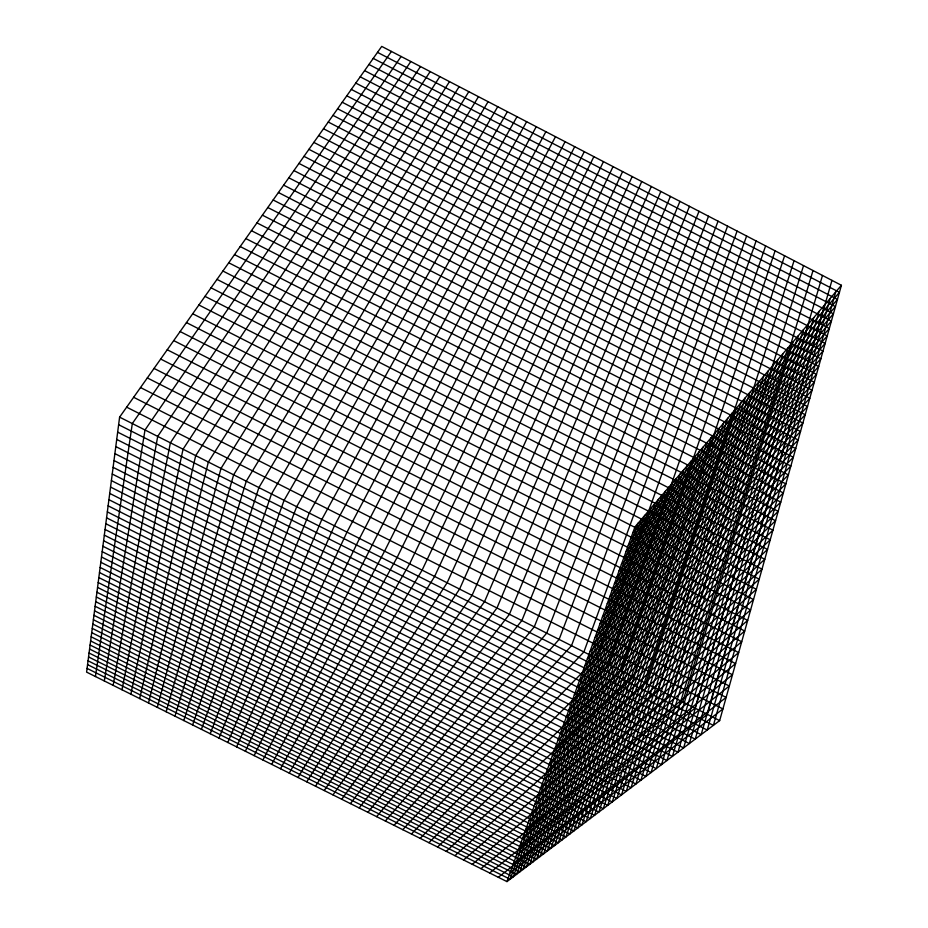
<?xml version="1.0" encoding="UTF-8"?>
<svg xmlns="http://www.w3.org/2000/svg" width="928" height="928" viewBox="0 0 928 928"><rect width="100%" height="100%" fill="white"/><g stroke="black" fill="none" stroke-linecap="round" stroke-linejoin="round"><path stroke-width="1.39" d="M119.608 417.136L86.594 672.116L506.966 881.6L719.652 720.615L841.406 285.29L381.721 46.4L119.608 417.136L719.652 720.615M95.445 676.535L132.31 423.562L391.419 51.434M104.307 680.943L145.012 429.989L401.116 56.48M113.146 685.351L157.702 436.404L410.802 61.515M121.997 689.759L170.381 442.818L420.477 66.538M130.836 694.167L183.048 449.222L430.151 71.572M139.676 698.575L195.704 455.625L439.826 76.595M148.503 702.972L208.359 462.028L449.5 81.618M157.331 707.368L221.003 468.42L459.151 86.64M835.722 291.937L713.388 725.371L118.622 424.699M166.158 711.764L233.636 474.811L468.814 91.663M830.119 298.503L707.217 730.034L117.67 432.123M831.952 280.372L707.356 714.398L498.313 877.285M824.586 304.976L701.162 734.616L116.719 439.42M819.134 311.356L695.211 739.129L115.791 446.577M813.74 317.654L689.353 743.548L114.886 453.618M808.427 323.872L683.611 747.91L113.982 460.543M822.486 275.454L695.049 708.18L489.648 872.97M803.184 330.008L677.95 752.19L113.1 467.341M798.01 336.064L672.394 756.401L112.242 474.022M792.906 342.038L666.919 760.531L111.383 480.6M174.974 716.161L246.268 481.203L478.465 96.674M787.86 347.942L661.548 764.602L110.548 487.061M813.021 270.535L682.73 701.951L480.982 868.654M782.884 353.765L656.247 768.616L109.724 493.418M777.966 359.519L651.05 772.548L108.924 499.682M803.544 265.617L670.41 695.71L472.306 864.328M773.117 365.191L645.923 776.434L108.124 505.83M768.326 370.794L640.877 780.251L107.335 511.885M763.593 376.339L635.924 783.998L106.569 517.836M758.918 381.802L631.028 787.698L105.804 523.694M794.066 260.687L658.08 689.481L463.629 860.001M754.313 387.196L626.226 791.34L105.061 529.47M749.754 392.532L621.493 794.925L104.33 535.143M745.242 397.799L616.83 798.451L103.6 540.734M183.79 720.557L258.889 487.583L488.105 101.686M740.799 403.007L612.236 801.931L102.892 546.244M784.589 255.757L645.737 683.228L454.952 855.674M736.403 408.146L607.712 805.353L102.184 551.661M727.772 418.25L598.873 812.046L100.816 562.264M732.064 413.227L603.258 808.717L101.5 557.009M723.538 423.214L594.546 815.318L100.143 567.449M719.339 428.11L590.278 818.542L99.482 572.553M775.1 250.827L633.383 676.988L446.275 851.347M715.198 432.958L586.078 821.721L98.832 577.576M711.115 437.749L581.937 824.853L98.194 582.529M707.066 442.482L577.866 827.938L97.556 587.412M699.109 451.785L569.873 833.994L96.315 596.971M703.064 447.157L573.84 830.989L96.93 592.226M765.612 245.897L621.029 670.735L437.587 847.02M695.2 456.356L565.964 836.952L95.712 601.657M192.606 724.942L271.498 493.963L497.744 106.697M691.337 460.88L562.113 839.863L95.12 606.262M683.739 469.765L554.561 845.582L93.948 615.299M687.52 465.346L558.308 842.74L94.528 610.81M680.004 474.138L550.861 848.389L93.38 619.718M672.661 482.746L543.611 853.876L92.255 628.384M676.315 478.465L547.207 851.15L92.812 624.08M669.042 486.968L540.05 856.556L91.71 632.629M756.111 240.955L608.664 664.483L428.887 842.694M661.931 495.297L533.09 861.834L90.631 640.946M665.469 491.156L536.546 859.212L91.164 636.817M658.428 499.38L529.679 864.42L90.097 645.03M651.549 507.442L522.974 869.49L89.065 653.022M654.971 503.44L526.304 866.972L89.575 649.043M648.162 511.409L519.692 871.972L88.554 656.943M746.611 236.025L596.286 658.219L420.198 838.355M641.492 519.204L513.254 876.844L87.557 664.622M644.809 515.33L516.455 874.42L88.056 660.806M506.966 881.6L634.961 526.849L841.406 285.29M638.209 523.056L510.087 879.234L87.07 668.392M201.411 729.338L284.096 500.331L507.384 111.708M737.099 231.084L583.898 651.955L411.487 834.017M727.587 226.13L571.509 645.691L402.787 829.69M210.215 733.723L296.682 506.7L517.012 116.708M718.063 221.189L559.108 639.415L394.075 825.34M708.54 216.236L546.696 633.14L385.364 821.002M699.016 211.294L534.273 626.864L376.652 816.663M219.008 738.108L309.268 513.068L526.64 121.707M689.481 206.341L521.849 620.577L367.929 812.313M679.946 201.376L509.414 614.29L359.194 807.963M227.801 742.493L321.842 519.425L536.256 126.707M670.399 196.423L496.967 607.991L350.471 803.613M660.852 191.458L484.52 601.692L341.736 799.263M651.305 186.493L472.05 595.393L333.001 794.902M236.594 746.866L334.405 525.782L545.873 131.706M641.747 181.528L459.58 589.083L324.255 790.552M632.177 176.552L447.11 582.772L315.508 786.19M245.375 751.251L346.968 532.127L555.489 136.694M622.607 171.587L434.617 576.462L306.75 781.828M613.037 166.611L422.124 570.14L298.004 777.467M603.455 161.634L409.619 563.818L289.234 773.105M254.156 755.624L359.519 538.472L565.094 141.694M593.874 156.646L397.103 557.484L280.476 768.732M584.28 151.67L384.586 551.151L271.707 764.37M262.937 759.997L574.687 146.682M632.745 532.997L839.446 292.32L377.499 52.362M630.506 539.18L837.462 299.419L373.242 58.394M628.256 545.42L835.455 306.588L368.938 64.473M625.994 551.696L833.425 313.826L364.6 70.621M623.709 558.018L831.384 321.134L360.215 76.815M621.412 564.386L829.319 328.512L355.784 83.079M619.104 570.813L827.242 335.959L351.318 89.413M616.772 577.274L825.131 343.488L346.794 95.804M614.417 583.782L823.008 351.086L342.235 102.254M612.051 590.347L820.862 358.765L337.618 108.773M609.661 596.959L818.693 366.514L332.966 115.362M607.26 603.618L816.501 374.355L328.257 122.02M604.847 610.322L814.285 382.266L323.501 128.737M602.4 617.085L812.058 390.259L318.698 135.534M599.952 623.894L809.796 398.332L313.85 142.402M597.47 630.75L807.511 406.487L308.943 149.327M594.976 637.664L805.214 414.723L303.99 156.333M592.458 644.635L802.882 423.052L298.99 163.421M589.93 651.653L800.528 431.474L293.932 170.578M587.378 658.729L798.15 439.976L288.817 177.805M584.802 665.852L795.748 448.56L283.643 185.124M582.216 673.044L793.312 457.249L278.423 192.514M579.606 680.282L790.865 466.03L273.145 199.972M576.972 687.578L788.382 474.892L267.798 207.524M574.316 694.933L785.877 483.859L262.404 215.157M571.648 702.345L783.336 492.93L256.952 222.882M568.945 709.816L780.773 502.094L251.43 230.678M566.231 717.344L778.186 511.351L245.85 238.566M563.493 724.942L775.564 520.724L240.213 246.546M560.732 732.586L772.92 530.19L234.506 254.62M557.948 740.3L770.24 539.771L228.74 262.775M555.141 748.072L767.526 549.446L222.906 271.034M552.311 755.914L764.788 559.248L217.001 279.374M549.469 763.814L762.027 569.142L211.039 287.819M546.592 771.783L759.22 579.165L204.995 296.357M543.692 779.81L756.39 589.292L198.894 304.999M540.769 787.907L753.524 599.546L192.711 313.745M537.822 796.073L750.624 609.916L186.458 322.584M534.853 804.309L747.69 620.403L180.125 331.54M531.86 812.615L744.72 631.017L173.722 340.599M528.844 820.978L741.716 641.747L167.237 349.763M525.793 829.423L738.676 652.616L160.683 359.043M522.719 837.938L735.602 663.613L154.048 368.428M519.622 846.522L732.494 674.737L147.332 377.928M516.502 855.175L729.338 686.001L140.522 387.556M513.358 863.91L726.148 697.404L133.632 397.288M510.18 872.714L722.924 708.934L126.66 407.16"/></g></svg>
